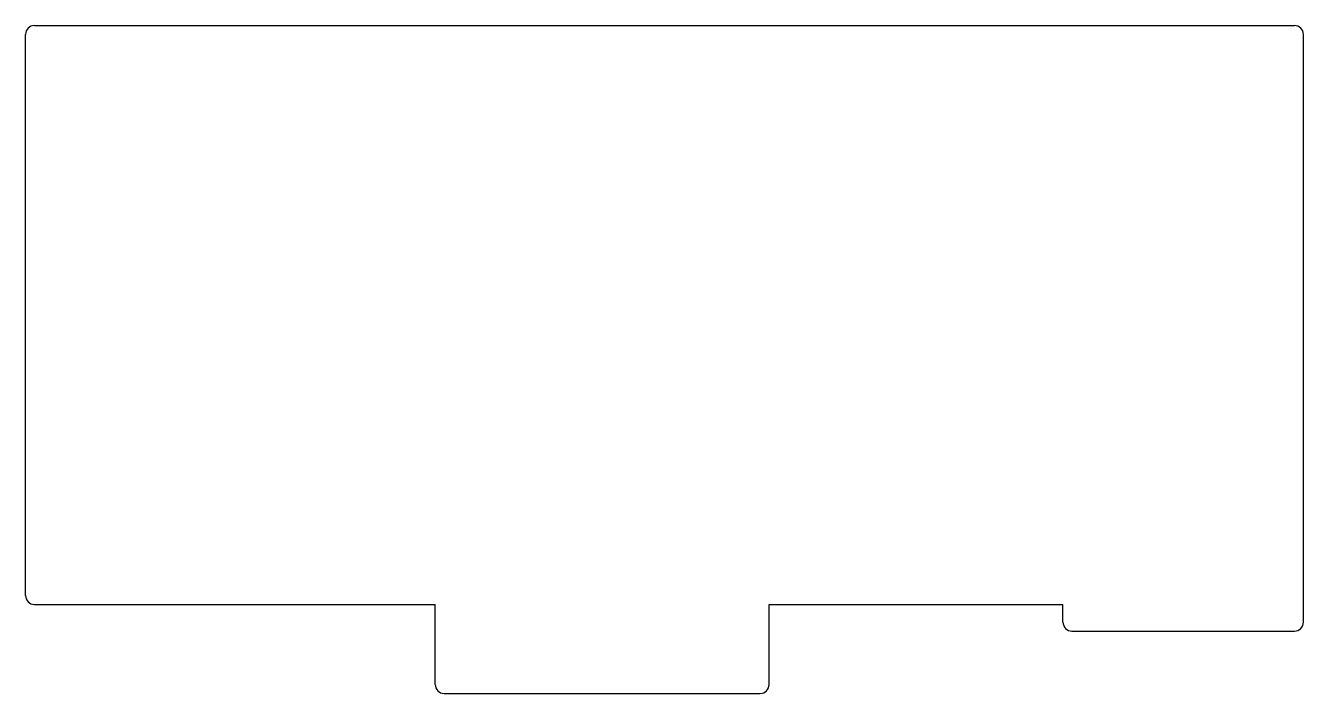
# Model space of a CAD drawing. Extents: x 144 to 431, y 157 to 307.
import ezdxf

# ---------------------------------------------------------------- set-up
doc = ezdxf.new("R2010")
doc.units = 0
doc.layers.add('KEEPOUTLAYER', color=6, linetype='CONTINUOUS')

msp = doc.modelspace()

# ---------------------------------------------------------------- linework, layer by layer
at = {"layer": 'KEEPOUTLAYER'}
for p, q in [((143.77, 178.53), (143.77, 304.53)), ((145.77, 306.53), (428.77, 306.53)), ((430.77, 172.53), (430.77, 304.53)), ((145.77, 176.53), (235.77, 176.53)), ((235.77, 158.53), (235.77, 176.53)), ((310.77, 176.53), (376.77, 176.53)), ((310.77, 158.53), (310.77, 176.53)), ((376.77, 172.53), (376.77, 176.53)), ((378.77, 170.53), (428.77, 170.53)), ((237.77, 156.53), (308.77, 156.53))]:
    msp.add_line(p, q, dxfattribs=at)
for centre, start, end in [((145.77, 304.53), 90, 180), ((428.77, 304.53), 0, 90), ((145.77, 178.53), 180, 270), ((378.77, 172.53), 180, 270), ((428.77, 172.53), 270, 0), ((237.77, 158.53), 180, 270), ((308.77, 158.53), 270, 0)]:
    msp.add_arc(centre, 2, start, end, dxfattribs=at)

doc.saveas('drawing.dxf')
